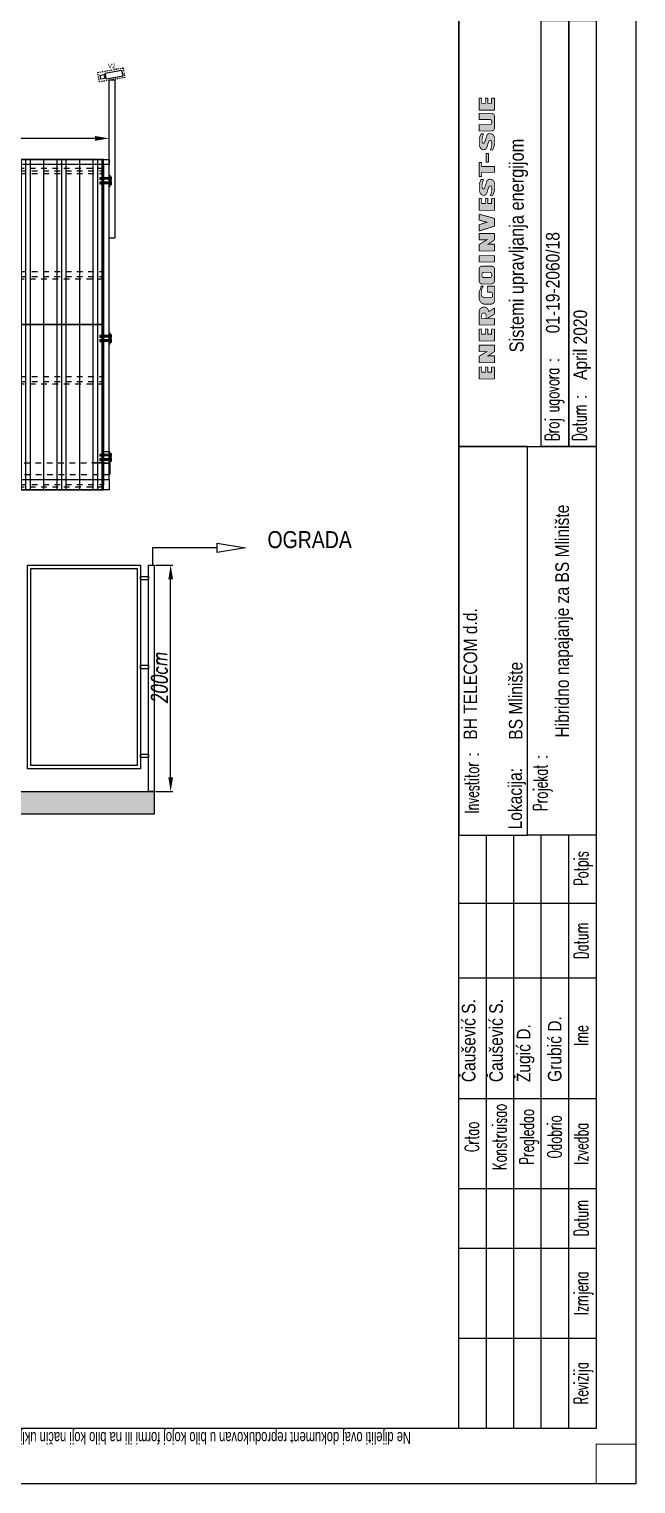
# Model space of a CAD drawing. Header units: millimetres. Extents: x 17886 to 18265, y -8727 to -7321.
# Drawn here: x 17979.1 to 18032.7, y -8727.3 to -8598.9 of the extents above; entities that cross this region are included whole.
import ezdxf

# ---------------------------------------------------------------- set-up
doc = ezdxf.new("R2010")
doc.units = ezdxf.units.MM
for name, pattern in [('DASHED', [0.75, 0.5, -0.25]), ('DASHEDX2', [1.5, 1, -0.5]), ('EPL_DASH', [1, 0.5, -0.5])]:
    doc.linetypes.add(name, pattern=pattern)
for name, color, linetype in [('00 uvodnice', 82, 'Continuous'), ('01-KOSTUR ORMARA', 7, 'Continuous'), ('_Videonadzor', 1, 'Continuous'), ('OO cn60', 1, 'Continuous'), ('Video Nadzor', 3, 'Continuous')]:
    doc.layers.add(name, color=color, linetype=linetype)
doc.layers.add('50 plava', color=5, linetype='Continuous', lineweight=0)
doc.styles.add('ARIAL NARROW', font='ARIALN.TTF')
doc.styles.add('KOTE ZA MONNTAZU', font='simplex.shx', dxfattribs={"width": 0.7, "oblique": 8, "height": 1.4})
doc.styles.add('simboli', font='symbol.ttf', dxfattribs={"width": 0.6, "height": 2.2})
doc.dimstyles.new('KOTE ZA MONTAZU u cm', dxfattribs={"dimscale": 0, "dimtxt": 1.4, "dimasz": 1.25, "dimexe": 0.2, "dimexo": 0.1, "dimgap": 0.3, "dimtad": 1, "dimlfac": 10, "dimzin": 12, "dimdsep": 46, "dimtxsty": 'KOTE ZA MONNTAZU', "dimcen": 1.25, "dimclrt": 1, "dimadec": 0, "dimazin": 0, "dimtfac": 1, "dimtmove": 0, "dimatfit": 3, "dimfxl": 1, "dimtolj": 2, "dimtzin": 0, "dimarcsym": 0})

# ---------------------------------------------------------------- blocks, each defined once
blk = doc.blocks.new('Zaglavlje A4 prazno-Sue')
at = {"layer": '50 plava', "linetype": 'Continuous'}
h = blk.add_hatch(color=152, dxfattribs=at)
h.paths.add_polyline_path([(140.2, 18.67), (140.81, 18.67, 0.414214), (140.85, 18.7), (140.85, 18.96, 0.414214), (140.81, 18.99), (140.2, 18.99), (140.2, 19.45), (140.81, 19.45, 0.414214), (140.85, 19.48), (140.85, 19.74, 0.414214), (140.81, 19.77), (139.37, 19.77, 0.414214), (139.33, 19.74), (139.33, 17.86, 0.414214), (139.37, 17.83), (140.81, 17.83, 0.414214), (140.85, 17.86), (140.85, 18.17, 0.414214), (140.81, 18.21), (140.2, 18.21)])
h.paths.add_polyline_path([(141.39, 17.86, 0.414214), (141.42, 17.83), (142.22, 17.83, 0.414214), (142.25, 17.86), (142.25, 18.64), (142.78, 17.84, 0.250765), (142.81, 17.83), (143.57, 17.83, 0.414214), (143.6, 17.86), (143.6, 19.74, 0.414214), (143.57, 19.77), (142.82, 19.77, 0.414214), (142.79, 19.74), (142.79, 18.8), (142.21, 19.76, 0.261275), (142.18, 19.77), (141.42, 19.77, 0.414214), (141.39, 19.74)])
h.paths.add_polyline_path([(144.13, 17.86, 0.414214), (144.16, 17.83), (145.61, 17.83, 0.414214), (145.64, 17.86), (145.64, 18.17, 0.414214), (145.61, 18.21), (144.99, 18.21), (144.99, 18.67), (145.61, 18.67, 0.414214), (145.64, 18.7), (145.64, 18.96, 0.414214), (145.61, 18.99), (144.99, 18.99), (144.99, 19.45), (145.61, 19.45, 0.414214), (145.64, 19.48), (145.64, 19.74, 0.414214), (145.61, 19.77), (144.16, 19.77, 0.414214), (144.13, 19.74)])
h.paths.add_polyline_path([(146.14, 17.83), (146.91, 17.83, 0.414214), (146.95, 17.86), (146.95, 18.75), (146.95, 19.45), (147.38, 19.45, -1.104988), (147.33, 18.91), (146.95, 18.91), (146.95, 18.75), (147.53, 17.84, 0.254408), (147.56, 17.83), (148.24, 17.83, 0.593374), (148.26, 17.88), (147.81, 18.58, 1), (147.81, 19.77), (146.17, 19.77, 0.414214), (146.14, 19.74)])
h.paths.add_polyline_path([(148.77, 18.31, 0.360865), (149.18, 17.82), (151.04, 17.82), (151.04, 18.7, 0.414214), (151, 18.74), (150.32, 18.74, 0.414214), (150.28, 18.7), (150.28, 18.31, -0.333333), (150.12, 18.09), (149.8, 18.09, -0.5), (149.63, 18.31), (149.63, 19.17, -0.414214), (149.96, 19.49), (150.39, 19.49, -0.2), (151.04, 19.22), (151.04, 19.49), (150.44, 19.71), (150.26, 19.78), (149.98, 19.78), (149.58, 19.78, 0.332065), (148.77, 19.17)])
h.paths.add_polyline_path([(151.32, 18.26, 0.414214), (151.75, 17.83), (153.16, 17.83, 0.396216), (153.56, 18.22), (153.56, 19.42, 0.440087), (153.16, 19.77), (151.75, 19.77, 0.443886), (151.32, 19.4)])
h.paths.add_polyline_path([(152.13, 19.2, -0.414214), (152.35, 19.42), (152.56, 19.42, -0.414214), (152.78, 19.2), (152.78, 18.4, -0.414214), (152.56, 18.18), (152.35, 18.18, -0.414214), (152.13, 18.4)], flags=16)
h.paths.add_polyline_path([(154.08, 17.86, 0.414214), (154.11, 17.83), (154.85, 17.83, 0.414214), (154.89, 17.86), (154.89, 19.74, 0.414214), (154.85, 19.77), (154.11, 19.77, 0.414214), (154.08, 19.74)])
h.paths.add_polyline_path([(156.34, 18.64), (156.87, 17.84, 0.250765), (156.9, 17.83), (157.66, 17.83, 0.414214), (157.69, 17.86), (157.69, 19.74, 0.414214), (157.66, 19.77), (156.92, 19.77, 0.414214), (156.88, 19.74), (156.88, 18.8), (156.3, 19.76, 0.261275), (156.27, 19.77), (155.51, 19.77, 0.414214), (155.48, 19.74), (155.48, 17.86, 0.414214), (155.51, 17.83), (156.31, 17.83, 0.414214), (156.34, 17.86)])
h.paths.add_polyline_path([(158.61, 17.85, 0.325009), (158.64, 17.83), (159.56, 17.83, 0.336906), (159.59, 17.85), (160.11, 19.73, 0.495992), (160.08, 19.77), (159.4, 19.77, 0.336906), (159.36, 19.75), (159.1, 18.8), (158.8, 19.75, 0.32721), (158.77, 19.77), (158.03, 19.77, 0.509423), (158, 19.73)])
h.paths.add_polyline_path([(160.61, 17.86, 0.414214), (160.64, 17.83), (162.09, 17.83, 0.414214), (162.12, 17.86), (162.12, 18.17, 0.414214), (162.09, 18.21), (161.47, 18.21), (161.47, 18.67), (162.09, 18.67, 0.414214), (162.12, 18.7), (162.12, 18.96, 0.414214), (162.09, 18.99), (161.47, 18.99), (161.47, 19.45), (162.09, 19.45, 0.414214), (162.12, 19.48), (162.12, 19.74, 0.414214), (162.09, 19.77), (160.64, 19.77, 0.414214), (160.61, 19.74)])
h.paths.add_polyline_path([(163.31, 19.22), (163.34, 19.33), (163.41, 19.37), (163.54, 19.42), (163.68, 19.42), (163.83, 19.41), (164.01, 19.36), (164.18, 19.32), (164.5, 19.24), (164.5, 19.54), (164.17, 19.66), (163.93, 19.76), (163.66, 19.76), (163.24, 19.76), (163.02, 19.75), (162.73, 19.61), (162.59, 19.49), (162.5, 19.33), (162.49, 19.19), (162.51, 19.06), (162.56, 18.95), (162.61, 18.92), (162.67, 18.87), (162.75, 18.82), (162.84, 18.78), (162.96, 18.74), (163.09, 18.71), (163.21, 18.68), (163.44, 18.59), (163.59, 18.54), (163.66, 18.46), (163.67, 18.37), (163.67, 18.3), (163.63, 18.25), (163.55, 18.2), (163.41, 18.18), (163.24, 18.17), (163.09, 18.19), (162.93, 18.2), (162.73, 18.26), (162.5, 18.36), (162.47, 18.29), (162.45, 18.1), (162.59, 18.01), (162.71, 17.96), (162.9, 17.9), (163.08, 17.85), (163.24, 17.82), (163.95, 17.82), (164.19, 17.88), (164.33, 17.97), (164.42, 18.06), (164.49, 18.21), (164.52, 18.32), (164.53, 18.44), (164.52, 18.51), (164.47, 18.64), (164.37, 18.75), (164.24, 18.85), (164.08, 18.87), (163.91, 18.92), (163.8, 18.98), (163.68, 19.01), (163.55, 19.04), (163.37, 19.1)])
h.paths.add_polyline_path([(165.39, 17.87, 0.414214), (165.42, 17.83), (166.11, 17.83, 0.414214), (166.14, 17.87), (166.14, 19.46), (166.61, 19.46, 0.414214), (166.64, 19.5), (166.64, 19.74, 0.414214), (166.61, 19.77), (164.91, 19.77, 0.414214), (164.87, 19.74), (164.87, 19.5, 0.414214), (164.91, 19.46), (165.39, 19.46)])
h = blk.add_hatch(color=152, dxfattribs=at)
h.paths.add_polyline_path([(174.09, 18.99), (174.09, 19.45), (174.71, 19.45, 0.414214), (174.74, 19.48), (174.74, 19.74, 0.414214), (174.71, 19.77), (173.26, 19.77, 0.414214), (173.23, 19.74), (173.23, 17.86, 0.414214), (173.26, 17.83), (174.71, 17.83, 0.414214), (174.74, 17.86), (174.74, 18.17, 0.414214), (174.71, 18.21), (174.09, 18.21), (174.09, 18.67), (174.71, 18.67, 0.414214), (174.74, 18.7), (174.74, 18.96, 0.414214), (174.71, 18.99)])
h.paths.add_polyline_path([(172.84, 19.77), (172.05, 19.77), (172.05, 18.4, -0.414214), (171.84, 18.18), (171.62, 18.18, -0.414214), (171.41, 18.4), (171.41, 19.77), (170.6, 19.77), (170.6, 18.26, 0.414214), (171.03, 17.83), (172.43, 17.83, 0.42682), (172.84, 18.26)])
h.paths.add_polyline_path([(170.23, 18.21), (170.27, 18.32), (170.28, 18.44), (170.27, 18.51), (170.22, 18.64), (170.12, 18.75), (169.98, 18.85), (169.83, 18.87), (169.66, 18.92), (169.54, 18.98), (169.43, 19.01), (169.3, 19.04), (169.15, 19.09), (169.11, 19.13), (169.06, 19.22), (169.08, 19.33), (169.16, 19.37), (169.29, 19.42), (169.43, 19.42), (169.58, 19.41), (169.76, 19.36), (169.93, 19.32), (170.25, 19.24), (170.25, 19.54), (169.92, 19.66), (169.68, 19.76), (169.41, 19.76), (168.99, 19.76), (168.76, 19.75), (168.47, 19.61), (168.34, 19.49), (168.25, 19.33), (168.24, 19.19), (168.26, 19.06), (168.3, 18.95), (168.36, 18.92), (168.42, 18.87), (168.5, 18.82), (168.59, 18.78), (168.71, 18.74), (168.83, 18.71), (168.96, 18.68), (169.18, 18.59), (169.34, 18.54), (169.41, 18.46), (169.42, 18.37), (169.42, 18.3), (169.38, 18.25), (169.3, 18.2), (169.16, 18.18), (168.99, 18.17), (168.83, 18.19), (168.68, 18.2), (168.47, 18.26), (168.25, 18.36), (168.21, 18.29), (168.2, 18.1), (168.34, 18.01), (168.46, 17.96), (168.64, 17.9), (168.82, 17.85), (168.99, 17.82), (169.7, 17.82), (169.94, 17.88), (170.08, 17.97), (170.17, 18.06)])
h.paths.add_polyline_path([(167.76, 18.58), (167.76, 18.9), (166.66, 18.9), (166.66, 18.58)])
at = {"color": 7, "true_color": 0xffffff}
blk.add_lwpolyline([(297, 0), (0, 0), (0, 210), (297, 210)], close=True, dxfattribs=at)
at = {"color": 7, "lineweight": 0, "true_color": 0xffffff}
blk.add_lwpolyline([(5, 0), (0, 0), (0, 5), (5, 5)], close=True, dxfattribs=at)
at = {"layer": '01-KOSTUR ORMARA'}
for p, q in [((18.35, 5), (18.35, 22.33)), ((29.7, 5), (29.7, 22.33)), ((37.21, 5), (37.21, 22.33)), ((48.56, 5), (48.56, 22.33)), ((63.76, 5), (63.76, 22.33)), ((73.18, 5), (73.18, 22.33)), ((7, 18.86), (81.79, 18.86)), ((7, 15.4), (81.79, 15.4)), ((7, 11.93), (81.79, 11.93)), ((7, 8.47), (81.79, 8.47))]:
    blk.add_line(p, q, dxfattribs=at)
for points in [[(7, 205), (292, 205), (292, 5), (7, 5)], [(7, 22.33), (288.53, 22.33), (288.53, 5), (7, 5)], [(81.79, 13.66), (130.83, 13.66), (130.83, 22.33), (81.79, 22.33)], [(130.83, 11.93), (184.55, 11.93), (184.55, 22.33), (130.83, 22.33)], [(81.79, 13.66), (130.83, 13.66), (130.83, 5), (81.79, 5)], [(130.83, 11.93), (184.55, 11.93), (184.55, 8.47), (130.83, 8.47)], [(130.83, 8.47), (184.55, 8.47), (184.55, 5), (130.83, 5)]]:
    blk.add_lwpolyline(points, close=True, dxfattribs=at)
at = {"layer": '50 plava', "color": 152, "linetype": 'Continuous', "const_width": 0.104}
for points in [[(140.81, 17.83), (139.37, 17.83, -0.414214), (139.33, 17.86), (139.33, 19.74, -0.414214), (139.37, 19.77), (140.81, 19.77, -0.414214), (140.85, 19.74), (140.85, 19.48, -0.414214), (140.81, 19.45), (140.2, 19.45), (140.2, 18.99), (140.81, 18.99, -0.414214), (140.85, 18.96), (140.85, 18.7, -0.414214), (140.81, 18.67), (140.2, 18.67), (140.2, 18.21), (140.81, 18.21, -0.414214), (140.85, 18.17), (140.85, 17.86, -0.414214)], [(141.39, 19.74), (141.39, 17.86, 0.414214), (141.42, 17.83), (142.22, 17.83, 0.414214), (142.25, 17.86), (142.25, 18.64), (142.78, 17.84, 0.250765), (142.81, 17.83), (143.57, 17.83, 0.414214), (143.6, 17.86), (143.6, 19.74, 0.414214), (143.57, 19.77), (142.82, 19.77, 0.414214), (142.79, 19.74), (142.79, 18.8), (142.21, 19.76, 0.261275), (142.18, 19.77), (141.42, 19.77, 0.414214)], [(145.61, 17.83), (144.16, 17.83, -0.414214), (144.13, 17.86), (144.13, 19.74, -0.414214), (144.16, 19.77), (145.61, 19.77, -0.414214), (145.64, 19.74), (145.64, 19.48, -0.414214), (145.61, 19.45), (144.99, 19.45), (144.99, 18.99), (145.61, 18.99, -0.414214), (145.64, 18.96), (145.64, 18.7, -0.414214), (145.61, 18.67), (144.99, 18.67), (144.99, 18.21), (145.61, 18.21, -0.414214), (145.64, 18.17), (145.64, 17.86, -0.414214)], [(151.32, 18.26), (151.32, 19.4, -0.443886), (151.75, 19.77), (153.16, 19.77, -0.459508), (153.56, 19.4), (153.56, 18.26, -0.42682), (153.16, 17.83), (151.75, 17.83, -0.414214)], [(152.13, 18.4), (152.13, 19.2, -0.414214), (152.35, 19.42), (152.56, 19.42, -0.414214), (152.78, 19.2), (152.78, 18.4, -0.414214), (152.56, 18.18), (152.35, 18.18, -0.414214)], [(154.08, 17.86), (154.08, 19.74, -0.414214), (154.11, 19.77), (154.85, 19.77, -0.414214), (154.89, 19.74), (154.89, 17.86, -0.414214), (154.85, 17.83), (154.11, 17.83, -0.414214)], [(155.48, 19.74), (155.48, 17.86, 0.414214), (155.51, 17.83), (156.31, 17.83, 0.414214), (156.34, 17.86), (156.34, 18.64), (156.87, 17.84, 0.250765), (156.9, 17.83), (157.66, 17.83, 0.414214), (157.69, 17.86), (157.69, 19.74, 0.414214), (157.66, 19.77), (156.92, 19.77, 0.414214), (156.88, 19.74), (156.88, 18.8), (156.3, 19.76, 0.261275), (156.27, 19.77), (155.51, 19.77, 0.414214)], [(158, 19.73), (158.61, 17.85, 0.325009), (158.64, 17.83), (159.56, 17.83, 0.336906), (159.59, 17.85), (160.11, 19.73, 0.495992), (160.08, 19.77), (159.4, 19.77, 0.336906), (159.36, 19.75), (159.1, 18.8), (158.8, 19.75, 0.32721), (158.77, 19.77), (158.03, 19.77, 0.509423)], [(162.09, 17.83), (160.64, 17.83, -0.414214), (160.61, 17.86), (160.61, 19.74, -0.414214), (160.64, 19.77), (162.09, 19.77, -0.414214), (162.12, 19.74), (162.12, 19.48, -0.414214), (162.09, 19.45), (161.47, 19.45), (161.47, 18.99), (162.09, 18.99, -0.414214), (162.12, 18.96), (162.12, 18.7, -0.414214), (162.09, 18.67), (161.47, 18.67), (161.47, 18.21), (162.09, 18.21, -0.414214), (162.12, 18.17), (162.12, 17.86, -0.414214)], [(164.87, 19.5), (164.87, 19.74, -0.414214), (164.91, 19.77), (166.61, 19.77, -0.414214), (166.64, 19.74), (166.64, 19.5, -0.414214), (166.61, 19.46), (166.14, 19.46), (166.14, 17.87, -0.414214), (166.11, 17.83), (165.42, 17.83, -0.414214), (165.39, 17.87), (165.39, 19.46), (164.91, 19.46, -0.414214)], [(171.41, 19.77), (171.41, 18.4, 0.414214), (171.62, 18.18), (171.84, 18.18, 0.414214), (172.05, 18.4), (172.05, 19.77), (172.84, 19.77), (172.84, 18.26, -0.42682), (172.43, 17.83), (171.03, 17.83, -0.414214), (170.6, 18.26), (170.6, 19.77)], [(174.71, 17.83), (173.26, 17.83, -0.414214), (173.23, 17.86), (173.23, 19.74, -0.414214), (173.26, 19.77), (174.71, 19.77, -0.414214), (174.74, 19.74), (174.74, 19.48, -0.414214), (174.71, 19.45), (174.09, 19.45), (174.09, 18.99), (174.71, 18.99, -0.414214), (174.74, 18.96), (174.74, 18.7, -0.414214), (174.71, 18.67), (174.09, 18.67), (174.09, 18.21), (174.71, 18.21, -0.414214), (174.74, 18.17), (174.74, 17.86, -0.414214)]]:
    blk.add_lwpolyline(points, format="xyb", close=True, dxfattribs=at)
for points in [[(146.14, 17.83), (146.14, 19.74, -0.414214), (146.17, 19.77), (147.81, 19.77, -1), (147.81, 18.58), (148.26, 17.88, -0.593374), (148.24, 17.83), (147.56, 17.83, -0.254408), (147.53, 17.84), (146.95, 18.75), (146.95, 17.86, -0.414214), (146.91, 17.83), (146.14, 17.83)], [(146.95, 18.75), (146.95, 19.45), (147.38, 19.45, -1.104988), (147.33, 18.91), (146.95, 18.91)], [(151.04, 17.82), (151.04, 18.7, 0.414214), (151, 18.74), (150.32, 18.74, 0.414214), (150.28, 18.7), (150.28, 18.31, -0.333333), (150.12, 18.09), (149.8, 18.09, -0.5), (149.63, 18.31), (149.63, 19.17, -0.414214), (149.96, 19.49), (150.39, 19.49, -0.2), (151.04, 19.22), (151.04, 19.49), (150.44, 19.71), (150.26, 19.78), (149.98, 19.78), (149.58, 19.78, 0.332065), (148.77, 19.17), (148.77, 18.31, 0.360865), (149.18, 17.82), (151.04, 17.82)]]:
    blk.add_lwpolyline(points, format="xyb", dxfattribs=at)
for points in [[(164.5, 19.24), (164.5, 19.54), (164.17, 19.66), (163.93, 19.76), (163.66, 19.76), (163.24, 19.76), (163.02, 19.75), (162.73, 19.61), (162.59, 19.49), (162.5, 19.33), (162.49, 19.19), (162.51, 19.06), (162.56, 18.95), (162.61, 18.92), (162.67, 18.87), (162.75, 18.82), (162.84, 18.78), (162.96, 18.74), (163.09, 18.71), (163.21, 18.68), (163.44, 18.59), (163.59, 18.54), (163.66, 18.46), (163.67, 18.37), (163.67, 18.3), (163.63, 18.25), (163.55, 18.2), (163.41, 18.18), (163.24, 18.17), (163.09, 18.19), (162.93, 18.2), (162.73, 18.26), (162.5, 18.36), (162.47, 18.29), (162.45, 18.1), (162.59, 18.01), (162.71, 17.96), (162.9, 17.9), (163.08, 17.85), (163.24, 17.82), (163.95, 17.82), (164.19, 17.88), (164.33, 17.97), (164.42, 18.06), (164.49, 18.21), (164.52, 18.32), (164.53, 18.44), (164.52, 18.51), (164.47, 18.64), (164.37, 18.75), (164.24, 18.85), (164.08, 18.87), (163.91, 18.92), (163.8, 18.98), (163.68, 19.01), (163.55, 19.04), (163.4, 19.09), (163.36, 19.13), (163.31, 19.22), (163.34, 19.33), (163.41, 19.37), (163.54, 19.42), (163.68, 19.42), (163.83, 19.41), (164.01, 19.36), (164.18, 19.32)], [(170.25, 19.24), (170.25, 19.54), (169.92, 19.66), (169.68, 19.76), (169.41, 19.76), (168.99, 19.76), (168.76, 19.75), (168.47, 19.61), (168.34, 19.49), (168.25, 19.33), (168.24, 19.19), (168.26, 19.06), (168.3, 18.95), (168.36, 18.92), (168.42, 18.87), (168.5, 18.82), (168.59, 18.78), (168.71, 18.74), (168.83, 18.71), (168.96, 18.68), (169.18, 18.59), (169.34, 18.54), (169.41, 18.46), (169.42, 18.37), (169.42, 18.3), (169.38, 18.25), (169.3, 18.2), (169.16, 18.18), (168.99, 18.17), (168.83, 18.19), (168.68, 18.2), (168.47, 18.26), (168.25, 18.36), (168.21, 18.29), (168.2, 18.1), (168.34, 18.01), (168.46, 17.96), (168.64, 17.9), (168.82, 17.85), (168.99, 17.82), (169.7, 17.82), (169.94, 17.88), (170.08, 17.97), (170.17, 18.06), (170.23, 18.21), (170.27, 18.32), (170.28, 18.44), (170.27, 18.51), (170.22, 18.64), (170.12, 18.75), (169.98, 18.85), (169.83, 18.87), (169.66, 18.92), (169.54, 18.98), (169.43, 19.01), (169.3, 19.04), (169.15, 19.09), (169.11, 19.13), (169.06, 19.22), (169.08, 19.33), (169.16, 19.37), (169.29, 19.42), (169.43, 19.42), (169.58, 19.41), (169.76, 19.36), (169.93, 19.32)]]:
    blk.add_lwpolyline(points, close=True, dxfattribs=at)
at = {"layer": '50 plava', "color": 152, "linetype": 'Continuous', "elevation": -0.1}
blk.add_lwpolyline([(166.66, 18.9), (167.76, 18.9), (167.76, 18.58), (166.66, 18.58)], close=True, dxfattribs=at)
at = {"color": 7, "width": 0.7}
blk.add_text('Ne dijeliti ovaj dokument reprodukovan u bilo kojoj formi ili na bilo koji način uključujući fotokopiranje i kopiranje file-a, bez pismenog odobrenja odgovornih u Energoinvestu SUE', height=1.5, rotation=90, dxfattribs=at).set_placement((6.54, 28.38))
at = {"layer": '00 uvodnice', "color": 0, "linetype": 'Continuous', "insert": (142.7, 15.95), "char_height": 1.8, "width": 32.6967, "attachment_point": 1, "style": 'ARIAL NARROW'}
blk.add_mtext('Sistemi upravljanja energijom', dxfattribs=at)
at = {"layer": 'OO cn60', "color": 0, "linetype": 'Continuous', "char_height": 1.7679, "style": 'simboli'}
for s, insert, width, attachment_point in [('{\\Fsimplex|c238;Crtao}', (43.76, 21.56), 11.3046, 2), ('{\\Fsimplex|c238;Investitor :}', (88.39, 21.56), 11.3046, 2), ('{\\Fsimplex|c238;Konstruisao}', (43.76, 18.09), 11.3046, 2), ('{\\Fsimplex|c238;Pregledao}', (43.76, 14.63), 11.3046, 2), ('{\\Fsimplex|c238;Projekat :}', (88.39, 12.9), 11.3046, 2), ('{\\Fsimplex|c238;Odobrio}', (43.76, 11.16), 11.3046, 2), ('{\\Fsimplex|c238;Broj ugovora :}', (131.54, 11.44), 14.0447, 1), ('{\\Fsimplex|c238;Revizija}', (12.7, 7.78), 11.3046, 2), ('{\\Fsimplex|c238;Izmjena}', (24.06, 7.78), 11.3046, 2), ('{\\Fsimplex|c238;Datum}', (33.53, 7.78), 11.3046, 2), ('{\\Fsimplex|c238;Izvedba}', (42.91, 7.78), 11.3046, 2), ('{\\Fsimplex|c238;Ime}', (56.55, 7.78), 11.3046, 2), ('{\\Fsimplex|c238;Datum}', (68.51, 7.78), 11.3046, 2), ('{\\Fsimplex|c238;Potpis}', (77.61, 7.78), 11.3046, 2), ('{\\Fsimplex|c238;Datum :}', (131.54, 7.98), 11.3046, 1)]:
    blk.add_mtext(s, dxfattribs=dict(at, insert=insert, width=width, attachment_point=attachment_point))
blk = doc.blocks.new('*D240')
at = {"color": 0, "lineweight": -2, "transparency": 16777216}
for p, q in [((17990.25, -8646.2), (17991.8, -8646.2)), ((17991.6, -8664.95), (17991.6, -8647.45)), ((17990.25, -8666.2), (17991.8, -8666.2))]:
    blk.add_line(p, q, dxfattribs=at)
at = {"color": 0, "transparency": 16777216}
for points in [[(17991.4, -8647.45), (17991.81, -8647.45), (17991.6, -8646.2)], [(17991.4, -8664.95), (17991.81, -8664.95), (17991.6, -8666.2)]]:
    blk.add_solid(points, dxfattribs=at)
at = {"layer": 'Defpoints', "color": 0, "transparency": 16777216}
for p in [(17990.15, -8646.2), (17991.6, -8646.2), (17990.15, -8666.2)]:
    blk.add_point(p, dxfattribs=at)
at = {"color": 1, "transparency": 16777216, "insert": (17990.6, -8656.2), "char_height": 1.4, "attachment_point": 5, "rotation": 90, "style": 'KOTE ZA MONNTAZU'}
blk.add_mtext('\\A2;200cm', dxfattribs=at)
blk = doc.blocks.new('*D236')
at = {"color": 0, "lineweight": -2, "transparency": 16777216}
for p, q in [((17921.22, -8610.31), (17921.22, -8608.34)), ((17984.93, -8608.54), (17922.47, -8608.54)), ((17986.18, -8610.31), (17986.18, -8608.34))]:
    blk.add_line(p, q, dxfattribs=at)
at = {"color": 0, "transparency": 16777216}
for points in [[(17922.47, -8608.33), (17922.47, -8608.75), (17921.22, -8608.54)], [(17984.93, -8608.33), (17984.93, -8608.75), (17986.18, -8608.54)]]:
    blk.add_solid(points, dxfattribs=at)
at = {"layer": 'Defpoints', "color": 0, "transparency": 16777216}
for p in [(17921.22, -8608.54), (17921.22, -8610.41), (17986.18, -8610.41)]:
    blk.add_point(p, dxfattribs=at)
at = {"color": 1, "transparency": 16777216, "insert": (17960.85, -8607.54), "char_height": 1.4, "attachment_point": 5, "style": 'KOTE ZA MONNTAZU'}
blk.add_mtext('\\A2;649.6cm', dxfattribs=at)
blk = doc.blocks.new('A$C32FE4A33')
at = {"layer": 'Video Nadzor', "color": 3}
for p, q in [((53.8, 12.2), (49, 12.2)), ((53.8, 7), (49, 7)), ((53.8, 15.6), (65.1, 15.6)), ((53.8, 12.2), (53.8, 15.6)), ((53.8, 7), (53.8, 12.2)), ((53.8, 3.6), (53.8, 7)), ((65.1, 3.6), (53.8, 3.6)), ((65.1, 15.6), (65.1, 3.6))]:
    blk.add_line(p, q, dxfattribs=at)
blk.add_lwpolyline([(0, 18.2), (49, 18.2), (49, 0), (0, 0)], close=True, dxfattribs=at)
blk = doc.blocks.new('A$C15F85CE2')
at = {"layer": '_Videonadzor', "linetype": 'DASHEDX2'}
blk.add_lwpolyline([(0, 28.6), (75.7, 28.6), (75.7, 0), (0, 0)], close=True, dxfattribs=at)
at = {"layer": '_Videonadzor', "color": 3}
blk.add_blockref('A$C32FE4A33', (5.2, 5.7), dxfattribs=at)

msp = doc.modelspace()

# ---------------------------------------------------------------- hatches: boundary and pattern name
at = {"true_color": 0xfeeab9}
h = msp.add_hatch(dxfattribs=at)
h.set_pattern_fill('PLASTI', color=254, scale=0.5, angle=-90)
h.set_pattern_definition([(270, (26769.9924, 1612.3187), (3.175, -6e-16), []), (270, (26770.3893, 1612.3187), (3.175, -6e-16), []), (270, (26770.786, 1612.3187), (3.175, -6e-16), []), (270, (26771.9768, 1612.3187), (3.175, -6e-16), [])])
h.paths.add_polyline_path([(17973.41198, -8610.40511), (17973.41198, -8624.95434), (17985.68198, -8624.95434), (17985.68198, -8610.40511)])
h = msp.add_hatch(dxfattribs=at)
h.set_pattern_fill('PLASTI', color=254, scale=0.5, angle=-90)
h.set_pattern_definition([(270, (26769.9924, 1597.6487), (3.175, -6e-16), []), (270, (26770.3893, 1597.6487), (3.175, -6e-16), []), (270, (26770.786, 1597.6487), (3.175, -6e-16), []), (270, (26771.9768, 1597.6487), (3.175, -6e-16), [])])
h.paths.add_polyline_path([(17973.41198, -8624.95434), (17973.41198, -8639.57191), (17985.68198, -8639.57191), (17985.68198, -8624.95434)])
h = msp.add_hatch()
h.set_pattern_fill('AR-CONC', color=4, scale=0.005)
h.set_pattern_definition([(50, (18068.5861, -883.6549), (0.910923345, -0.07969543), [0.09525, -1.04775]), (355, (18068.5861, -883.6549), (-0.17621711, 0.95528423), [0.0762, -0.83820292]), (100.451445, (18068.662, -883.6616), (0.73470624, 0.87558876), [0.08095004, -0.89045122]), (46.1842, (18068.5861, -883.4009), (1.3553952, -0.21021164), [0.142875, -1.571625]), (96.635558, (18068.6991, -883.4185), (1.18702067, 1.23713062), [0.12142512, -1.33567804]), (351.184151, (18068.5861, -883.401), (1.18702067, 1.23713062), [0.11429984, -1.25729866]), (21, (18068.7131, -883.4644), (0.758071956, -0.51132599), [0.09525, -1.04775]), (326, (18068.7131, -883.4644), (0.30901014, 0.92093983), [0.0762, -0.8382]), (71.451445, (18068.7763, -883.507), (1.0670821, 0.40961384), [0.08095004, -0.89044969]), (37.5, (18068.58613, -883.65493), (0.015443016, 0.422775194), [0, -0.82804, 0, -0.8509, 0, -0.841375]), (7.5, (18068.58613, -883.65493), (0.334098313, 0.500902874), [0, -0.48514, 0, -0.80899, 0, -0.320675]), (327.5, (18068.3029, -883.65493), (0.677952976, -0.02864372), [0, -0.3175, 0, -0.9906, 0, -1.31445]), (317.5, (18068.1759, -883.65493), (0.740645907, 0.127132455), [0, -0.41275, 0, -0.65786, 0, -0.93345])])
h.paths.add_polyline_path([(17990.15199, -8666.20357), (17990.15199, -8668.20357), (17917.25199, -8668.20357), (17917.25199, -8666.20357)])

# ---------------------------------------------------------------- linework, layer by layer
at = {"color": 30, "true_color": 0xf26722}
for points in [[(17986.18198, -8603.36181), (17986.68198, -8603.36181), (17986.68198, -8617.36212), (17986.18198, -8617.36212)], [(17921.22198, -8610.40512), (17986.18198, -8610.40512), (17986.18198, -8610.83813), (17921.22198, -8610.83813)], [(17986.18198, -8610.83813), (17985.68198, -8610.83813), (17985.68198, -8638.63754), (17986.18198, -8638.63754)], [(17921.22198, -8638.63754), (17986.18198, -8638.63754), (17986.18198, -8639.57056), (17921.22198, -8639.57056)]]:
    msp.add_lwpolyline(points, close=True, dxfattribs=at)
at = {"color": 254, "true_color": 0xfeeab9}
for points in [[(17973.41198, -8610.40511), (17973.41198, -8624.95434), (17985.68198, -8624.95434), (17985.68198, -8610.40511)], [(17973.41198, -8624.95434), (17973.41198, -8639.57191), (17985.68198, -8639.57191), (17985.68198, -8624.95434)]]:
    msp.add_lwpolyline(points, close=True, dxfattribs=at)
at = {"color": 3, "linetype": 'EPL_DASH'}
for points in [[(17977.33198, -8611.18374), (17977.33198, -8611.6524), (17985.68198, -8611.6524), (17985.68198, -8611.18374), (17977.33198, -8611.18374), (17977.33198, -8611.40754), (17985.68198, -8611.40754)], [(17977.33198, -8620.95713), (17977.33198, -8620.27978), (17985.68198, -8620.27978), (17985.68198, -8620.95713), (17977.33198, -8620.95713), (17977.33198, -8620.72573), (17985.68198, -8620.72573)], [(17977.33198, -8630.22488), (17977.33198, -8629.54753), (17985.68198, -8629.54753), (17985.68198, -8630.22488), (17977.33198, -8630.22488), (17977.33198, -8629.99348), (17985.68198, -8629.99348)], [(17977.33198, -8639.31318), (17977.33198, -8638.64343), (17985.68198, -8638.64343), (17985.68198, -8639.31318), (17977.33198, -8639.31318), (17977.33198, -8639.0893), (17985.68198, -8639.0893)]]:
    msp.add_lwpolyline(points, dxfattribs=at)
at = {"color": 1, "linetype": 'DASHED'}
for points in [[(17985.68198, -8611.78095), (17985.68198, -8612.78095), (17985.62198, -8612.78095), (17985.62198, -8611.78095), (17985.68198, -8611.78095)], [(17985.68199, -8625.70357), (17985.68199, -8626.70357), (17985.62199, -8626.70357), (17985.62199, -8625.70357), (17985.68199, -8625.70357)], [(17986.24198, -8625.70357), (17986.24198, -8626.70357), (17986.18198, -8626.70357), (17986.18198, -8625.70357), (17986.24198, -8625.70357)]]:
    msp.add_lwpolyline(points, dxfattribs=at)
at = {"color": 1}
for points in [[(17986.24198, -8611.78095), (17986.24198, -8612.78095), (17986.18198, -8612.78095), (17986.18198, -8611.78095), (17986.24198, -8611.78095)], [(17995.72103, -8644.68722), (17995.72103, -8644.27055), (17998.22103, -8644.68722), (17995.72103, -8645.10388), (17995.72103, -8644.68722), (17990.00199, -8644.68722), (17990.00199, -8646.20357)]]:
    msp.add_lwpolyline(points, dxfattribs=at)
at = {"color": 4, "linetype": 'EPL_DASH'}
for points in [[(17986.26198, -8612.14446), (17986.37198, -8612.14446), (17986.37198, -8612.01744), (17986.26198, -8612.01744), (17986.26198, -8612.20796), (17986.37198, -8612.20796), (17986.37198, -8611.95393), (17986.26198, -8611.95393), (17986.26198, -8612.21595), (17986.24198, -8612.21595), (17986.24198, -8611.94595), (17986.26198, -8611.94595), (17986.26198, -8612.21595), (17986.24198, -8612.21595), (17986.24198, -8612.15095), (17985.62198, -8612.15095), (17985.62198, -8612.01095), (17986.24198, -8612.01095), (17985.62198, -8612.01095), (17985.62198, -8611.94595), (17985.60198, -8611.94595), (17985.60198, -8612.21595), (17985.62198, -8612.21595), (17985.62198, -8611.94595), (17985.60198, -8611.94595), (17985.60198, -8611.95393), (17985.49198, -8611.95393), (17985.49198, -8612.20796), (17985.60198, -8612.20796), (17985.60198, -8612.14446), (17985.49198, -8612.14446), (17985.49198, -8612.01744), (17985.60198, -8612.01744), (17985.60198, -8611.95393), (17985.49198, -8611.95393), (17985.49198, -8612.01095), (17985.36198, -8612.01095), (17985.36198, -8612.15095), (17985.49198, -8612.15095)], [(17986.26198, -8612.54446), (17986.37198, -8612.54446), (17986.37198, -8612.41744), (17986.26198, -8612.41744), (17986.26198, -8612.60796), (17986.37198, -8612.60796), (17986.37198, -8612.35393), (17986.26198, -8612.35393), (17986.26198, -8612.61595), (17986.24198, -8612.61595), (17986.24198, -8612.34595), (17986.26198, -8612.34595), (17986.26198, -8612.61595), (17986.24198, -8612.61595), (17986.24198, -8612.55095), (17985.62198, -8612.55095), (17985.62198, -8612.41095), (17986.24198, -8612.41095), (17985.62198, -8612.41095), (17985.62198, -8612.34595), (17985.60198, -8612.34595), (17985.60198, -8612.61595), (17985.62198, -8612.61595), (17985.62198, -8612.34595), (17985.60198, -8612.34595), (17985.60198, -8612.35393), (17985.49198, -8612.35393), (17985.49198, -8612.60796), (17985.60198, -8612.60796), (17985.60198, -8612.54446), (17985.49198, -8612.54446), (17985.49198, -8612.41744), (17985.60198, -8612.41744), (17985.60198, -8612.35393), (17985.49198, -8612.35393), (17985.49198, -8612.41095), (17985.36198, -8612.41095), (17985.36198, -8612.55095), (17985.49198, -8612.55095)], [(17986.26198, -8626.06708), (17986.37198, -8626.06708), (17986.37198, -8625.94006), (17986.26198, -8625.94006), (17986.26198, -8626.13058), (17986.37198, -8626.13058), (17986.37198, -8625.87655), (17986.26198, -8625.87655), (17986.26198, -8626.13857), (17986.24198, -8626.13857), (17986.24198, -8625.86857), (17986.26198, -8625.86857), (17986.26198, -8626.13857), (17986.24198, -8626.13857), (17986.24198, -8626.07357), (17985.62198, -8626.07357), (17985.62198, -8625.93357), (17986.24198, -8625.93357), (17985.62198, -8625.93357), (17985.62198, -8625.86857), (17985.60198, -8625.86857), (17985.60198, -8626.13857), (17985.62198, -8626.13857), (17985.62198, -8625.86857), (17985.60198, -8625.86857), (17985.60198, -8625.87655), (17985.49198, -8625.87655), (17985.49198, -8626.13058), (17985.60198, -8626.13058), (17985.60198, -8626.06708), (17985.49198, -8626.06708), (17985.49198, -8625.94006), (17985.60198, -8625.94006), (17985.60198, -8625.87655), (17985.49198, -8625.87655), (17985.49198, -8625.93357), (17985.36198, -8625.93357), (17985.36198, -8626.07357), (17985.49198, -8626.07357)], [(17986.26198, -8626.46708), (17986.37198, -8626.46708), (17986.37198, -8626.34006), (17986.26198, -8626.34006), (17986.26198, -8626.53058), (17986.37198, -8626.53058), (17986.37198, -8626.27655), (17986.26198, -8626.27655), (17986.26198, -8626.53857), (17986.24198, -8626.53857), (17986.24198, -8626.26857), (17986.26198, -8626.26857), (17986.26198, -8626.53857), (17986.24198, -8626.53857), (17986.24198, -8626.47357), (17985.62198, -8626.47357), (17985.62198, -8626.33357), (17986.24198, -8626.33357), (17985.62198, -8626.33357), (17985.62198, -8626.26857), (17985.60198, -8626.26857), (17985.60198, -8626.53857), (17985.62198, -8626.53857), (17985.62198, -8626.26857), (17985.60198, -8626.26857), (17985.60198, -8626.27655), (17985.49198, -8626.27655), (17985.49198, -8626.53058), (17985.60198, -8626.53058), (17985.60198, -8626.46708), (17985.49198, -8626.46708), (17985.49198, -8626.34006), (17985.60198, -8626.34006), (17985.60198, -8626.27655), (17985.49198, -8626.27655), (17985.49198, -8626.33357), (17985.36198, -8626.33357), (17985.36198, -8626.47357), (17985.49198, -8626.47357)], [(17986.26198, -8636.56712), (17986.37198, -8636.56712), (17986.37198, -8636.4401), (17986.26198, -8636.4401), (17986.26198, -8636.63063), (17986.37198, -8636.63063), (17986.37198, -8636.3766), (17986.26198, -8636.3766), (17986.26198, -8636.63861), (17986.24198, -8636.63861), (17986.24198, -8636.36861), (17986.26198, -8636.36861), (17986.26198, -8636.63861), (17986.24198, -8636.63861), (17986.24198, -8636.57361), (17985.62198, -8636.57361), (17985.62198, -8636.43361), (17986.24198, -8636.43361), (17985.62198, -8636.43361), (17985.62198, -8636.36861), (17985.60198, -8636.36861), (17985.60198, -8636.63861), (17985.62198, -8636.63861), (17985.62198, -8636.36861), (17985.60198, -8636.36861), (17985.60198, -8636.3766), (17985.49198, -8636.3766), (17985.49198, -8636.63063), (17985.60198, -8636.63063), (17985.60198, -8636.56712), (17985.49198, -8636.56712), (17985.49198, -8636.4401), (17985.60198, -8636.4401), (17985.60198, -8636.3766), (17985.49198, -8636.3766), (17985.49198, -8636.43361), (17985.36198, -8636.43361), (17985.36198, -8636.57361), (17985.49198, -8636.57361)], [(17986.26198, -8636.96712), (17986.37198, -8636.96712), (17986.37198, -8636.8401), (17986.26198, -8636.8401), (17986.26198, -8637.03063), (17986.37198, -8637.03063), (17986.37198, -8636.7766), (17986.26198, -8636.7766), (17986.26198, -8637.03861), (17986.24198, -8637.03861), (17986.24198, -8636.76861), (17986.26198, -8636.76861), (17986.26198, -8637.03861), (17986.24198, -8637.03861), (17986.24198, -8636.97361), (17985.62198, -8636.97361), (17985.62198, -8636.83361), (17986.24198, -8636.83361), (17985.62198, -8636.83361), (17985.62198, -8636.76861), (17985.60198, -8636.76861), (17985.60198, -8637.03861), (17985.62198, -8637.03861), (17985.62198, -8636.76861), (17985.60198, -8636.76861), (17985.60198, -8636.7766), (17985.49198, -8636.7766), (17985.49198, -8637.03063), (17985.60198, -8637.03063), (17985.60198, -8636.96712), (17985.49198, -8636.96712), (17985.49198, -8636.8401), (17985.60198, -8636.8401), (17985.60198, -8636.7766), (17985.49198, -8636.7766), (17985.49198, -8636.83361), (17985.36198, -8636.83361), (17985.36198, -8636.97361), (17985.49198, -8636.97361)]]:
    msp.add_lwpolyline(points, dxfattribs=at)
at = {"color": 2}
for points in [[(17985.68198, -8636.20361), (17985.68198, -8637.20361), (17984.68198, -8637.20361), (17984.68198, -8637.14361), (17985.62198, -8637.14361), (17985.62198, -8636.20361), (17985.68198, -8636.20361)], [(17986.24199, -8636.20357), (17986.24199, -8638.20357), (17986.18199, -8638.20357), (17986.18199, -8636.20357), (17986.24199, -8636.20357)]]:
    msp.add_lwpolyline(points, dxfattribs=at)
at = {"color": 6}
for points in [[(17985.68199, -8636.20357), (17985.68199, -8637.20357), (17985.62199, -8637.20357), (17985.62199, -8636.20357), (17985.68199, -8636.20357)], [(17986.24198, -8636.20361), (17986.24198, -8637.20361), (17986.18199, -8637.20361), (17986.18198, -8636.20361), (17986.24198, -8636.20361)]]:
    msp.add_lwpolyline(points, dxfattribs=at)
at = {"color": 30, "linetype": 'EPL_DASH', "true_color": 0xf26722}
msp.add_lwpolyline([(17986.18199, -8636.20361), (17985.68199, -8636.20361), (17985.68199, -8637.20361), (17986.18199, -8637.20361)], close=True, dxfattribs=at)
at = {"color": 7, "linetype": 'EPL_DASH'}
msp.add_lwpolyline([(17986.18198, -8637.20357), (17953.70198, -8637.20357), (17953.70198, -8638.20357), (17986.18198, -8638.20357)], close=True, dxfattribs=at)
at = {"color": 6}
for points in [[(17978.95199, -8646.20357), (17988.95199, -8646.20357), (17988.95199, -8664.20357), (17978.95199, -8664.20357)], [(17979.25199, -8646.50357), (17988.65199, -8646.50357), (17988.65199, -8663.90357), (17979.25199, -8663.90357)], [(17989.65199, -8646.20357), (17990.15199, -8646.20357), (17990.15199, -8666.20357), (17989.65199, -8666.20357)], [(17989.65199, -8647.20357), (17989.65199, -8647.50357), (17988.95199, -8647.50357), (17988.95199, -8647.20357)], [(17989.65199, -8655.05357), (17989.65199, -8655.35357), (17988.95199, -8655.35357), (17988.95199, -8655.05357)], [(17989.65199, -8662.90357), (17989.65199, -8663.20357), (17988.95199, -8663.20357), (17988.95199, -8662.90357)]]:
    msp.add_lwpolyline(points, close=True, dxfattribs=at)
at = {"color": 4}
msp.add_lwpolyline([(17990.15199, -8668.20357), (17917.25199, -8668.20357), (17917.25199, -8666.20357), (17990.15199, -8666.20357)], close=True, dxfattribs=at)

# ---------------------------------------------------------------- block references
at = {"xscale": 0.7, "yscale": 0.7, "zscale": 0.7, "rotation": 90}
msp.add_blockref('Zaglavlje A4 prazno-Sue', (18032.67926, -8727.31318), dxfattribs=at)
at = {"layer": '_Videonadzor', "linetype": 'Continuous', "lineweight": 5, "ltscale": 0.5, "xscale": 0.02999999999999997, "yscale": 0.02999999999999997, "zscale": 0.02999999999999997, "rotation": 190.1086699983674}
msp.add_blockref('A$C15F85CE2', (17987.39917, -8602.31817), dxfattribs=at)

# ---------------------------------------------------------------- texts
at = {"layer": '00 uvodnice', "color": 0, "linetype": 'Continuous', "attachment_point": 2, "style": 'ARIAL NARROW'}
for s, insert, char_height, width in [('V2', (17986.39902, -8601.94411), 0.4, 1.0283542), ('OGRADA', (18003.87223, -8643.20748), 1.5, 14.5959574)]:
    msp.add_mtext(s, dxfattribs=dict(at, insert=insert, char_height=char_height, width=width))
at = {"layer": '00 uvodnice', "color": 0, "linetype": 'Continuous', "char_height": 1.2, "attachment_point": 1, "rotation": 90, "style": 'ARIAL NARROW'}
for s, insert, width in [('01-19-2060/18', (18024.73819, -8625.75063), 30.320249), ('April 2020', (18027.16394, -8629.86183), 30.320249), ('Hibridno napajanje za BS Mlinište', (18025.56535, -8661.42439), 45.4526974), ('BH TELECOM d.d.\\P\\PBS Mlinište', (18017.46278, -8661.62139), 45.4526974), ('Lokacija: ', (18021.41541, -8669.53904), 45.4526974), ('Čaušević S.', (18017.30928, -8691.84887), 17.2456296), ('Čaušević S.', (18019.73503, -8691.84887), 17.2456296), ('Grubić D.', (18024.90765, -8691.82913), 17.2456296), ('Žugić D.', (18022.16077, -8691.84887), 17.2456296)]:
    msp.add_mtext(s, dxfattribs=dict(at, insert=insert, width=width))

# ---------------------------------------------------------------- dimensions: what is measured, and where the dimension line sits
at = {"color": 4}
for base, p1, p2, angle, picture, middle in [((17921.22198, -8608.54185), (17986.18199, -8610.40511), (17921.22198, -8610.40511), 180, '*D236', (17960.85199, -8608.54185)), ((17991.60359, -8646.20357), (17990.15199, -8666.20357), (17990.15199, -8646.20357), 90, '*D240', (17991.60359, -8656.20357))]:
    dim = msp.add_linear_dim(base=base, p1=p1, p2=p2, angle=angle, dimstyle='KOTE ZA MONTAZU u cm', override={"dimscale": 1, "dimpost": 'cm'}, dxfattribs=at)
    dim.commit()
    dim.dimension.update_dxf_attribs({"geometry": picture, "text_midpoint": middle, "dimtype": 160})

doc.saveas('drawing.dxf')
